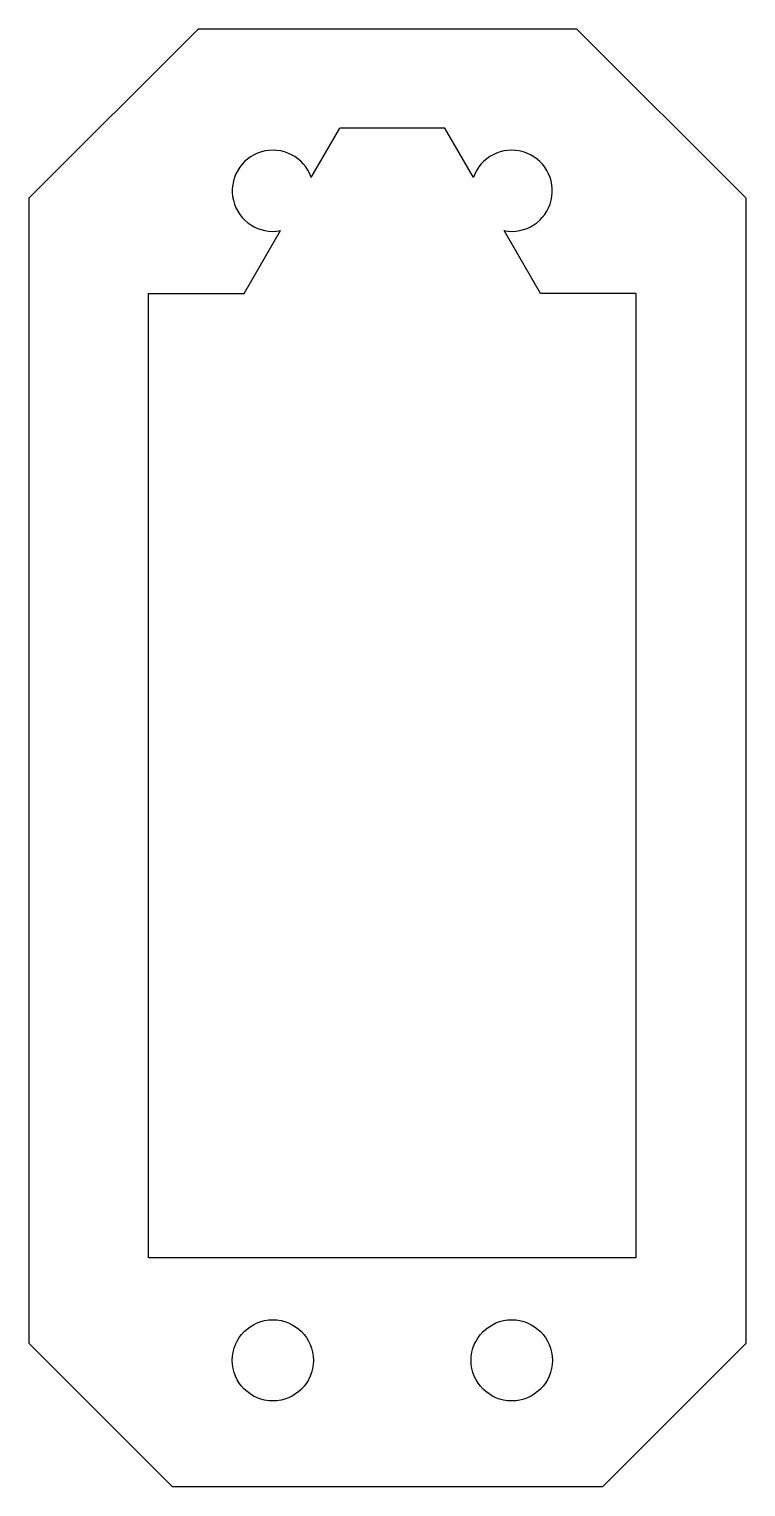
# Model space of a CAD drawing. Header units: millimetres. Extents: x 1409 to 1439, y 1363.9 to 1424.9.
import ezdxf

# ---------------------------------------------------------------- set-up
doc = ezdxf.new("R2010")
doc.units = ezdxf.units.MM

msp = doc.modelspace()

# ---------------------------------------------------------------- linework, layer by layer
for p, q in [((1409.012, 1417.863), (1416.083, 1424.934)), ((1431.941, 1424.934), (1416.083, 1424.934)), ((1439.012, 1417.863), (1431.941, 1424.934)), ((1420.817, 1418.722), (1422.012, 1420.791)), ((1426.412, 1420.791), (1422.012, 1420.791)), ((1427.606, 1418.722), (1426.412, 1420.791)), ((1409.012, 1369.863), (1409.012, 1417.863)), ((1439.012, 1417.863), (1439.012, 1369.863)), ((1418.012, 1413.863), (1419.53, 1416.493)), ((1430.412, 1413.863), (1428.893, 1416.493)), ((1414.012, 1373.463), (1414.012, 1413.863)), ((1414.012, 1413.863), (1418.012, 1413.863)), ((1434.412, 1413.863), (1430.412, 1413.863)), ((1434.412, 1413.863), (1434.412, 1373.463)), ((1434.412, 1373.463), (1414.012, 1373.463)), ((1415.012, 1363.863), (1409.012, 1369.863)), ((1439.012, 1369.863), (1433.012, 1363.863)), ((1433.012, 1363.863), (1415.012, 1363.863))]:
    msp.add_line(p, q)
for centre in [(1419.212, 1369.163), (1429.212, 1369.163)]:
    msp.add_circle(centre, 1.7)
for centre, start, end in [((1419.212, 1418.163), 19.20203, 280.79797), ((1429.212, 1418.163), 259.20203, 160.79797)]:
    msp.add_arc(centre, 1.7, start, end)

doc.saveas('drawing.dxf')
